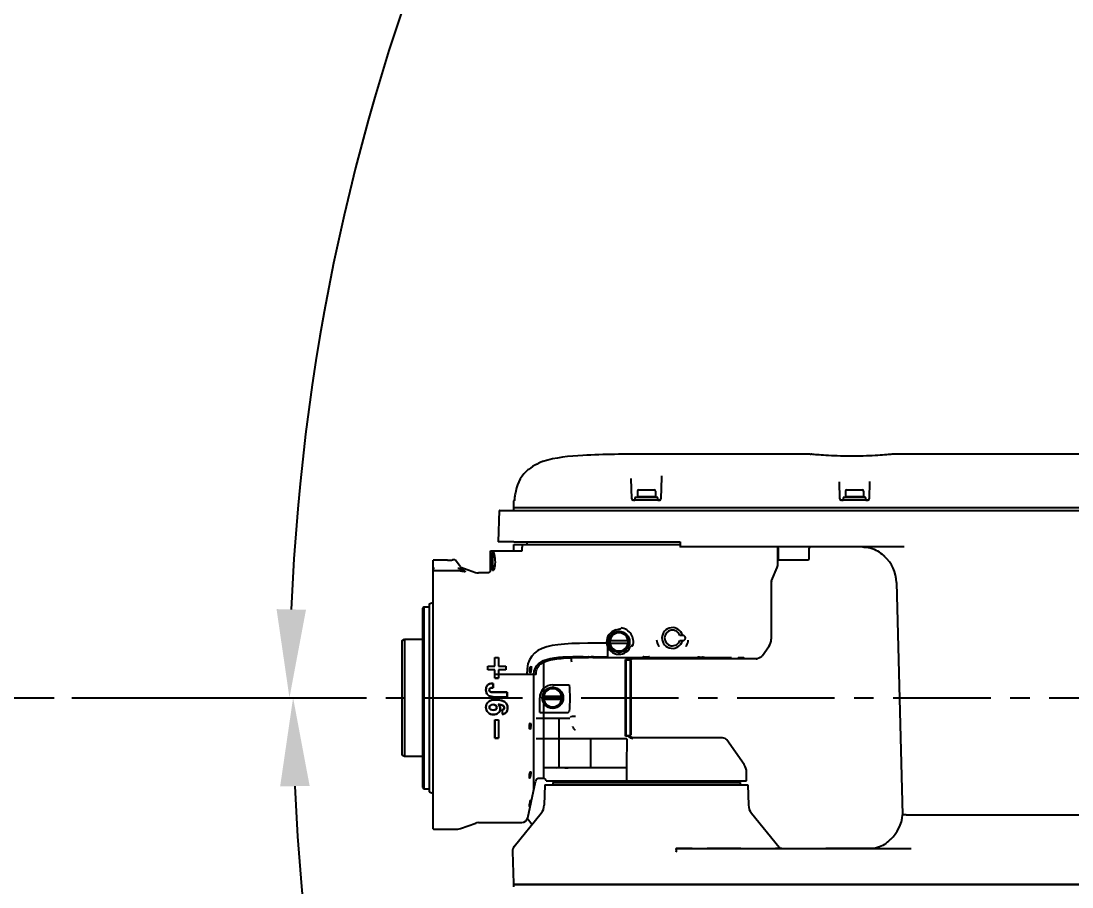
# Model space of a CAD drawing. Header units: millimetres. Extents: x 5828 to 6704, y 123 to 421.
# Drawn here: x 6568.91 to 6589.11, y 226.24 to 242.9 of the extents above; entities that cross this region are included whole.
import ezdxf

# ---------------------------------------------------------------- set-up
doc = ezdxf.new("R2010")
doc.units = ezdxf.units.MM
doc.linetypes.add('BANKLINE1', pattern=[5.5, 4, -1.5])
doc.linetypes.add('CENTER', pattern=[0.6, 0.375, -0.075, 0.075, -0.075])
doc.layers.add('00_COMPONENTS', color=7, linetype='BANKLINE1')
doc.layers.add('外形图', color=7, linetype='Continuous')
doc.styles.add('微软雅黑', font='msyh.ttc', dxfattribs={"height": 2.1})
doc.dimstyles.new('尺寸标注_1_20比例', dxfattribs={"dimtxt": 2.1, "dimasz": 1.7, "dimexe": 0.5, "dimexo": 0.4, "dimgap": 0.5, "dimtad": 1, "dimdec": 1, "dimlfac": 20, "dimdsep": 46, "dimtxsty": '微软雅黑', "dimcen": 0.09, "dimadec": 0, "dimazin": 0, "dimtp": 0.01, "dimtm": 0.01, "dimtfac": 1, "dimtdec": 1, "dimtofl": 0, "dimtmove": 0, "dimatfit": 3, "dimfxl": 1, "dimtolj": 1, "dimarcsym": 0})

# ---------------------------------------------------------------- blocks, each defined once
blk = doc.blocks.new('*D1537')
at = {"layer": '00_COMPONENTS', "color": 0, "linetype": 'ByBlock', "lineweight": -2, "ltscale": 20}
for p, q in [((6664.494, 238.543), (6655.571, 236.97)), ((6569.885, 229.883), (6574.569, 229.883))]:
    blk.add_line(p, q, dxfattribs=at)
blk.add_arc((6615.38, 229.883), 41.311, 12.358, 177.642, dxfattribs=at)
at = {"layer": '00_COMPONENTS', "color": 0}
for points in [[(6655.456, 238.669), (6656.011, 238.779), (6656.063, 237.056)], [(6573.821, 231.588), (6574.387, 231.577), (6574.069, 229.883)]]:
    blk.add_solid(points, dxfattribs=at)
at = {"layer": 'Defpoints', "color": 0}
for p in [(6631.742, 267.815), (6664.888, 238.613), (6569.485, 229.883), (6615.38, 229.883)]:
    blk.add_point(p, dxfattribs=at)
at = {"layer": '00_COMPONENTS', "color": 0, "insert": (6611.641, 272.621), "char_height": 2.1, "attachment_point": 5, "rotation": 5, "style": '微软雅黑'}
blk.add_mtext('\\A1;-\\A1;170%%d', dxfattribs=at)
blk = doc.blocks.new('*D1538')
at = {"layer": '00_COMPONENTS', "color": 0, "linetype": 'ByBlock', "lineweight": -2, "ltscale": 20}
for p, q in [((6574.469, 229.883), (6574.639, 229.883)), ((6649.886, 223.799), (6656.487, 222.635))]:
    blk.add_line(p, q, dxfattribs=at)
blk.add_arc((6615.38, 229.883), 41.241, 182.3619, 347.6381, dxfattribs=at)
at = {"layer": '00_COMPONENTS', "color": 0}
for points in [[(6574.457, 228.189), (6573.89, 228.177), (6574.139, 229.883)], [(6655.943, 220.999), (6655.387, 221.109), (6655.995, 222.721)]]:
    blk.add_solid(points, dxfattribs=at)
at = {"layer": 'Defpoints', "color": 0}
for p in [(6574.069, 229.883), (6615.38, 229.883), (6649.492, 223.868), (6592.718, 195.426)]:
    blk.add_point(p, dxfattribs=at)
at = {"layer": '00_COMPONENTS', "color": 0, "insert": (6611.924, 190.383), "char_height": 2.1, "attachment_point": 5, "rotation": 355, "style": '微软雅黑'}
blk.add_mtext('\\A1;+\\A1;170%%d', dxfattribs=at)

msp = doc.modelspace()

# ---------------------------------------------------------------- linework, layer by layer
at = {"layer": '00_COMPONENTS', "linetype": 'ByBlock', "ltscale": 20}
msp.add_arc((6615.38, 229.8829), 60.8953, 139.740919, 190, dxfattribs=at)
at = {"layer": '外形图', "linetype": 'Continuous'}
for p, q in [((6584.0808, 234.5678), (6580.93, 234.5678)), ((6584.0808, 234.5678), (6584.0981, 234.5668)), ((6584.0981, 234.5668), (6584.0982, 234.5668)), ((6584.124, 234.5641), (6584.0981, 234.5668)), ((6584.0999, 234.5666), (6584.0982, 234.5668)), ((6584.1363, 234.5629), (6584.1069, 234.5659)), ((6585.653, 234.5659), (6585.6236, 234.563)), ((6585.6618, 234.5669), (6585.653, 234.5659)), ((6585.6792, 234.5679), (6585.6618, 234.5669)), ((6585.6618, 234.5669), (6585.6618, 234.5669)), ((6593.43, 234.5672), (6585.6792, 234.5679)), ((6578.9395, 234.4263), (6578.9394, 234.4262)), ((6580.6493, 233.7072), (6580.639, 234.1021)), ((6581.2216, 234.1278), (6581.2106, 233.7072)), ((6584.6493, 233.7072), (6584.6407, 234.0362)), ((6585.2193, 234.0406), (6585.2106, 233.7072)), ((6580.7198, 233.7365), (6580.7575, 233.7502)), ((6580.7575, 233.8554), (6580.7575, 233.7502)), ((6581.1025, 233.7502), (6580.7575, 233.7502)), ((6580.7825, 233.8804), (6581.0775, 233.8804)), ((6581.1025, 233.8554), (6581.1025, 233.7502)), ((6581.1401, 233.7365), (6581.1025, 233.7502)), ((6584.7198, 233.7365), (6584.7575, 233.7502)), ((6584.7575, 233.8554), (6584.7575, 233.7502)), ((6585.1025, 233.7502), (6584.7575, 233.7502)), ((6584.7825, 233.8804), (6585.0775, 233.8804)), ((6585.1025, 233.8554), (6585.1025, 233.7502)), ((6585.1401, 233.7365), (6585.1025, 233.7502)), ((6578.3778, 233.6683), (6578.3742, 233.5329)), ((6578.3928, 233.6829), (6578.3944, 233.6829)), ((6578.3948, 233.686), (6578.3944, 233.6829)), ((6578.3967, 233.7194), (6578.3963, 233.7072)), ((6581.1856, 233.6829), (6580.6743, 233.6829)), ((6580.6798, 233.6829), (6580.71, 233.6829)), ((6580.71, 233.7329), (6580.71, 233.6829)), ((6581.15, 233.7329), (6580.71, 233.7329)), ((6581.15, 233.6829), (6580.71, 233.6829)), ((6581.15, 233.6829), (6581.15, 233.7329)), ((6581.1513, 233.6829), (6581.1856, 233.6829)), ((6585.1856, 233.6829), (6584.6743, 233.6829)), ((6584.6798, 233.6829), (6584.71, 233.6829)), ((6584.71, 233.7329), (6584.71, 233.6829)), ((6585.15, 233.7329), (6584.71, 233.7329)), ((6585.15, 233.6829), (6584.71, 233.6829)), ((6585.15, 233.6829), (6585.15, 233.7329)), ((6585.1513, 233.6829), (6585.1856, 233.6829)), ((6578.0974, 233.4829), (6578.0817, 232.8829)), ((6578.1042, 233.4829), (6578.0974, 233.4829)), ((6578.1042, 233.4829), (6594.9226, 233.4829)), ((6591.4788, 233.5329), (6578.3742, 233.5329)), ((6578.3743, 233.5329), (6578.3743, 233.4979)), ((6578.0895, 232.8829), (6578.0817, 232.8829)), ((6578.384, 232.8829), (6578.0895, 232.8829)), ((6578.38, 232.7079), (6578.38, 232.8329)), ((6578.38, 232.8329), (6581.58, 232.8329)), ((6578.384, 232.8829), (6581.58, 232.8829)), ((6578.5447, 232.7079), (6578.5447, 232.7781)), ((6578.63, 232.8829), (6578.63, 232.8329)), ((6581.58, 232.8829), (6581.58, 232.8546)), ((6581.58, 232.8546), (6581.58, 232.7831)), ((6585.8873, 232.7829), (6581.5802, 232.7829)), ((6583.455, 232.4282), (6583.455, 232.7754)), ((6583.4622, 232.7583), (6583.4657, 232.5574)), ((6584.0579, 232.5574), (6584.0614, 232.7583)), ((6585.1933, 232.7736), (6585.2324, 232.7651)), ((6576.83, 232.3919), (6576.83, 232.531)), ((6577.105, 232.531), (6576.83, 232.531)), ((6577.1329, 232.5311), (6577.1357, 232.5312)), ((6577.1357, 232.5312), (6577.1373, 232.5312)), ((6577.1846, 232.5322), (6577.1858, 232.5322)), ((6577.1858, 232.5322), (6577.187, 232.5323)), ((6577.187, 232.5323), (6577.2044, 232.5329)), ((6577.2044, 232.5329), (6577.205, 232.5329)), ((6577.205, 232.5329), (6577.2049, 232.5329)), ((6577.2474, 232.5329), (6577.205, 232.5329)), ((6577.9316, 232.3329), (6577.9316, 232.7079)), ((6577.9316, 232.7079), (6578.5447, 232.7079)), ((6583.455, 232.5329), (6584.0329, 232.5329)), ((6585.4572, 232.646), (6585.4851, 232.6221)), ((6585.4826, 232.6243), (6585.4987, 232.6101)), ((6585.4988, 232.61), (6585.5034, 232.6059)), ((6576.83, 227.3646), (6576.83, 232.3919)), ((6577.3497, 232.4051), (6577.2595, 232.5268)), ((6577.3612, 232.3965), (6577.6485, 232.2919)), ((6577.93, 232.3329), (6577.9316, 232.3329)), ((6583.3379, 232.1321), (6583.447, 232.3892)), ((6577.3258, 232.3241), (6576.8422, 232.3241)), ((6577.88, 232.2829), (6577.6998, 232.2829)), ((6583.33, 232.0931), (6583.33, 231.0115)), ((6585.738, 232.1012), (6585.855, 227.6329)), ((6576.7636, 231.6903), (6576.83, 231.7212)), ((6576.655, 231.63), (6576.63, 231.605)), ((6576.63, 228.1579), (6576.63, 231.605)), ((6576.655, 231.63), (6576.655, 228.1329)), ((6576.655, 231.63), (6576.74, 231.63)), ((6576.755, 231.6767), (6576.755, 228.0891)), ((6580.405, 231.16), (6580.23, 231.0589)), ((6580.58, 231.0589), (6580.405, 231.16)), ((6580.4426, 231.2303), (6580.4426, 231.2192)), ((6576.23, 230.979), (6576.28, 231.0079)), ((6576.23, 230.979), (6576.23, 228.7867)), ((6576.28, 231.0079), (6576.28, 228.7579)), ((6576.28, 231.0079), (6576.615, 231.0079)), ((6580.23, 231.0589), (6580.23, 230.8568)), ((6580.23, 230.9879), (6580.58, 230.9879)), ((6580.58, 230.9279), (6580.23, 230.9279)), ((6580.58, 230.8568), (6580.58, 231.0589)), ((6581.63, 231.0829), (6581.5714, 231.0829)), ((6581.5714, 230.9829), (6581.63, 230.9829)), ((6580.18, 230.873), (6580.18, 230.6693)), ((6580.23, 230.8568), (6580.405, 230.7558)), ((6580.405, 230.7558), (6580.58, 230.8568)), ((6583.1647, 230.6969), (6583.2849, 230.8685)), ((6578.02, 230.4929), (6578.02, 230.6579)), ((6578.02, 230.4929), (6578.02, 230.6579)), ((6578.02, 230.6579), (6578.09, 230.6579)), ((6578.02, 230.6579), (6578.09, 230.6579)), ((6578.09, 230.6579), (6578.09, 230.4929)), ((6578.09, 230.6579), (6578.09, 230.4929)), ((6578.955, 230.5559), (6578.955, 229.9839)), ((6579.9017, 230.659), (6579.9108, 230.659)), ((6579.9108, 230.659), (6579.9411, 230.659)), ((6579.9111, 230.6712), (6579.9424, 230.6707)), ((6580.18, 230.6588), (6582.5657, 230.6588)), ((6580.53, 229.1454), (6580.53, 230.6204)), ((6580.53, 230.6204), (6580.6361, 230.6204)), ((6580.53, 230.5979), (6580.54, 230.6079)), ((6580.54, 229.1579), (6580.54, 230.6079)), ((6580.62, 230.6079), (6580.54, 230.6079)), ((6580.58, 230.6204), (6580.58, 230.6079)), ((6580.62, 230.6079), (6580.62, 229.1579)), ((6580.63, 230.5979), (6580.62, 230.6079)), ((6580.63, 230.5979), (6580.63, 229.1679)), ((6583.0091, 230.6329), (6580.686, 230.6329)), ((6577.88, 230.4229), (6577.88, 230.4929)), ((6577.88, 230.4229), (6577.88, 230.4929)), ((6577.88, 230.4929), (6578.02, 230.4929)), ((6577.88, 230.4929), (6578.02, 230.4929)), ((6578.02, 230.4229), (6577.88, 230.4229)), ((6578.02, 230.4229), (6577.88, 230.4229)), ((6578.02, 230.2579), (6578.02, 230.4229)), ((6578.02, 230.2579), (6578.02, 230.4229)), ((6578.8106, 230.3329), (6578.02, 230.3329)), ((6578.09, 230.4929), (6578.23, 230.4929)), ((6578.09, 230.4929), (6578.23, 230.4929)), ((6578.09, 230.4229), (6578.09, 230.2579)), ((6578.09, 230.4229), (6578.09, 230.2579)), ((6578.23, 230.4229), (6578.09, 230.4229)), ((6578.23, 230.4229), (6578.09, 230.4229)), ((6578.23, 230.4929), (6578.23, 230.4229)), ((6578.23, 230.4929), (6578.23, 230.4229)), ((6578.7681, 228.1329), (6578.7681, 230.3329)), ((6577.9823, 230.1579), (6577.9697, 230.1579)), ((6577.9697, 230.1579), (6577.9823, 230.1579)), ((6577.9823, 230.1579), (6577.9823, 230.0729)), ((6577.9823, 230.0729), (6577.9823, 230.1579)), ((6578.09, 230.2579), (6578.02, 230.2579)), ((6578.02, 230.2579), (6578.09, 230.2579)), ((6579.13, 230.1329), (6579.4465, 230.1329)), ((6578.255, 229.9902), (6577.965, 229.9902)), ((6577.965, 229.9902), (6578.255, 229.9902)), ((6577.9681, 230.0735), (6577.9823, 230.0729)), ((6577.9681, 230.0735), (6577.9823, 230.0729)), ((6577.9878, 229.9033), (6578.255, 229.9033)), ((6577.9878, 229.9033), (6578.255, 229.9033)), ((6578.255, 229.9902), (6578.255, 229.9033)), ((6578.255, 229.9033), (6578.255, 229.9902)), ((6579.13, 230.085), (6578.955, 229.9839)), ((6578.955, 229.9839), (6578.955, 229.7818)), ((6578.955, 229.9129), (6579.305, 229.9129)), ((6579.305, 229.9839), (6579.13, 230.085)), ((6579.305, 229.7818), (6579.305, 229.9839)), ((6578.88, 229.6011), (6578.88, 229.8829)), ((6579.305, 229.8529), (6578.955, 229.8529)), ((6578.955, 229.7822), (6578.955, 228.3329)), ((6578.955, 229.7818), (6579.13, 229.6808)), ((6579.13, 229.6808), (6579.305, 229.7818)), ((6578.1555, 229.6518), (6578.1555, 229.5668)), ((6578.1555, 229.6518), (6578.1555, 229.5668)), ((6578.88, 229.6011), (6579.415, 229.6011)), ((6578.02, 229.4579), (6578.02, 229.1079)), ((6578.02, 229.1079), (6578.02, 229.4579)), ((6578.02, 229.4579), (6578.09, 229.4579)), ((6578.02, 229.4579), (6578.09, 229.4579)), ((6578.09, 229.4579), (6578.09, 229.1079)), ((6578.09, 229.4579), (6578.09, 229.1079)), ((6578.8106, 229.4916), (6579.4595, 229.4916)), ((6579.245, 229.4916), (6579.245, 228.5329)), ((6578.09, 229.1079), (6578.02, 229.1079)), ((6578.02, 229.1079), (6578.09, 229.1079)), ((6579.862, 228.5329), (6579.862, 229.0943)), ((6580.53, 229.1679), (6580.54, 229.1579)), ((6580.6148, 229.1454), (6580.53, 229.1454)), ((6580.54, 229.1579), (6580.62, 229.1579)), ((6580.63, 229.1679), (6580.62, 229.1579)), ((6580.686, 229.1179), (6582.389, 229.1179)), ((6582.8098, 228.5974), (6582.4777, 229.0717)), ((6576.23, 228.7867), (6576.28, 228.7579)), ((6576.28, 228.7579), (6576.615, 228.7579)), ((6580.547, 228.5329), (6578.955, 228.5329)), ((6580.547, 228.5329), (6580.547, 228.2829)), ((6578.955, 228.3329), (6578.875, 228.3329)), ((6582.855, 228.2829), (6582.855, 228.4541)), ((6576.63, 228.1579), (6576.655, 228.1329)), ((6576.655, 228.1329), (6576.74, 228.1329)), ((6578.65, 227.5773), (6578.7973, 228.2699)), ((6578.9766, 228.2079), (6578.9664, 227.8175)), ((6578.9766, 228.2079), (6582.8834, 228.2079)), ((6579.0049, 228.2843), (6579.005, 228.2829)), ((6579.005, 228.2829), (6582.855, 228.2829)), ((6579.13, 228.2679), (6579.13, 228.2829)), ((6579.145, 228.2679), (6579.13, 228.2529)), ((6579.13, 228.2679), (6582.73, 228.2679)), ((6579.13, 228.2529), (6579.13, 228.2079)), ((6579.13, 228.2529), (6582.73, 228.2529)), ((6582.715, 228.2679), (6582.73, 228.2529)), ((6582.73, 228.2679), (6582.73, 228.2829)), ((6582.73, 228.2529), (6582.73, 228.2079)), ((6582.8834, 228.2079), (6582.8936, 227.8175)), ((6576.7636, 228.0755), (6576.83, 228.0445)), ((6577.6999, 227.4829), (6578.5335, 227.4829)), ((6578.3895, 227.0243), (6578.9106, 227.6665)), ((6578.6499, 227.5526), (6578.7258, 227.4533)), ((6582.9494, 227.6665), (6583.4815, 227.0106)), ((6585.9235, 227.6329), (6585.855, 227.6329)), ((6585.9235, 227.6329), (6585.855, 227.6329)), ((6585.9235, 227.6329), (6586.7943, 227.6329)), ((6585.9235, 227.6329), (6586.7943, 227.6329)), ((6586.7943, 227.6329), (6599.5957, 227.6329)), ((6586.7943, 227.6329), (6600.305, 227.6329)), ((6576.855, 227.3579), (6577.3035, 227.3579)), ((6577.3548, 227.3669), (6577.6486, 227.4738)), ((6585.6187, 227.1569), (6585.584, 227.1257)), ((6585.6228, 227.1606), (6585.6187, 227.1569)), ((6578.3573, 226.9296), (6578.3735, 226.3101)), ((6581.8077, 226.9829), (6581.5028, 226.9829)), ((6581.5028, 226.9829), (6586.017, 226.9829)), ((6582.7458, 226.9829), (6582.0989, 226.9829)), ((6583.5335, 226.9829), (6583.4127, 226.9829)), ((6585.2784, 226.9829), (6584.38, 226.9829)), ((6585.2543, 226.9835), (6585.2279, 226.9829)), ((6578.374, 226.2781), (6578.374, 226.2459)), ((6578.3895, 226.2931), (6599.6502, 226.2931)), ((6599.6467, 226.2931), (6578.3911, 226.2931)), ((6578.5061, 226.2931), (6578.505, 226.2931)), ((6580.4538, 226.2931), (6578.6987, 226.2931)), ((6580.8061, 226.2931), (6580.805, 226.2931)), ((6581.055, 226.2931), (6581.0283, 226.2931)), ((6581.281, 226.2931), (6581.222, 226.2931)), ((6584.5745, 226.2931), (6581.3324, 226.2931)), ((6584.8061, 226.2931), (6584.805, 226.2931)), ((6585.055, 226.2931), (6585.0283, 226.2931)), ((6589.0801, 226.2931), (6585.135, 226.2931))]:
    msp.add_line(p, q, dxfattribs=at)
at = {"layer": '外形图', "linetype": 'CENTER', "ltscale": 5}
msp.add_line((6549.6738, 229.8829), (6676.2752, 229.8829), dxfattribs=at)
at = {"layer": '外形图', "linetype": 'Continuous'}
for points in [[(6585.6236, 234.563), (6585.6015, 234.5609), (6585.5747, 234.5585), (6585.5433, 234.5558), (6585.5077, 234.553), (6585.468, 234.5501), (6585.4244, 234.5472), (6585.3772, 234.5442), (6585.3267, 234.5415), (6585.2733, 234.5388), (6585.2173, 234.5365), (6585.159, 234.5344), (6585.0989, 234.5327), (6585.0374, 234.5314), (6584.9748, 234.5304), (6584.9115, 234.53), (6584.848, 234.53), (6584.7848, 234.5304), (6584.7222, 234.5313), (6584.6606, 234.5327), (6584.6005, 234.5344), (6584.5423, 234.5364), (6584.4863, 234.5388), (6584.4329, 234.5414), (6584.3824, 234.5442), (6584.3353, 234.5471), (6584.2917, 234.5501), (6584.252, 234.553), (6584.2164, 234.5558), (6584.1851, 234.5584), (6584.1583, 234.5608), (6584.1363, 234.5629)], [(6578.3944, 233.6829), (6578.3942, 233.6813), (6578.3939, 233.6793), (6578.3936, 233.6777), (6578.3934, 233.6764), (6578.3932, 233.6755), (6578.3931, 233.6753)], [(6578.3962, 233.7073), (6578.3962, 233.7059), (6578.396, 233.7021), (6578.3958, 233.6985), (6578.3956, 233.695), (6578.3954, 233.6917), (6578.3951, 233.6887), (6578.3948, 233.686)], [(6581.58, 232.7831), (6581.58, 232.783), (6581.58, 232.783), (6581.58, 232.7829), (6581.5801, 232.7829), (6581.5802, 232.7829), (6581.5802, 232.7829)], [(6585.0872, 232.7829), (6585.1114, 232.7824), (6585.1528, 232.7794), (6585.1933, 232.7736)], [(6585.2324, 232.7651), (6585.27, 232.7539), (6585.3059, 232.7403), (6585.3398, 232.7246), (6585.3719, 232.7069), (6585.4021, 232.6877), (6585.4304, 232.6673), (6585.4572, 232.646)], [(6585.4052, 232.6856), (6585.4333, 232.6651), (6585.4599, 232.6438)], [(6577.93, 232.3329), (6577.9299, 232.331), (6577.9293, 232.3247)], [(6577.9293, 232.3247), (6577.9279, 232.3185), (6577.9257, 232.3126), (6577.9227, 232.307), (6577.9191, 232.3018), (6577.9149, 232.2971), (6577.9101, 232.2929), (6577.9048, 232.2895), (6577.8991, 232.2867), (6577.8931, 232.2846), (6577.8869, 232.2834), (6577.88, 232.2829)], [(6585.584, 227.1257), (6585.559, 227.1044), (6585.5326, 227.0836), (6585.5044, 227.0639), (6585.4743, 227.0455), (6585.4424, 227.029), (6585.4084, 227.0147), (6585.3724, 227.0027), (6585.3346, 226.9934)], [(6585.3346, 226.9934), (6585.2951, 226.9869), (6585.2543, 226.9835)], [(6578.3891, 226.2931), (6578.3864, 226.2929), (6578.3838, 226.2921), (6578.3814, 226.291), (6578.3792, 226.2894), (6578.3773, 226.2875), (6578.3759, 226.2852), (6578.3748, 226.2828), (6578.3742, 226.2801), (6578.3741, 226.2781)]]:
    msp.add_lwpolyline(points, dxfattribs=at)
for centre in [(6580.405, 230.9579), (6579.13, 229.8829)]:
    msp.add_circle(centre, 0.2021, dxfattribs=at)
for centre, radius, start, end in [((6584.0808, 234.4178), 0.15, 75.50115, 83.33467), ((6585.6792, 234.4179), 0.15, 96.67112, 104.50391), ((6579.123, 233.6941), 0.7397, 128.57892, 132.86642), ((6578.9414, 233.7033), 0.545, 169.89398, 178.30939), ((6580.7825, 233.8554), 0.025, 90, 180), ((6581.0775, 233.8554), 0.025, 0, 90), ((6584.7825, 233.8554), 0.025, 90, 180), ((6585.0775, 233.8554), 0.025, 0, 90), ((6578.3928, 233.6679), 0.015, 90, 178.49998), ((6580.6743, 233.7079), 0.025, 181.5, 270), ((6580.725, 233.7224), 0.015, 110, 135.55634), ((6581.135, 233.7224), 0.015, 44.44366, 70), ((6581.1856, 233.7079), 0.025, 270, 358.5), ((6581.1856, 233.7079), 0.025, 279.49331, 289.66667), ((6584.6743, 233.7079), 0.025, 181.5, 270), ((6584.725, 233.7224), 0.015, 110, 135.55634), ((6585.135, 233.7224), 0.015, 44.44366, 70), ((6585.1856, 233.7079), 0.025, 270, 358.5), ((6583.4372, 232.7579), 0.025, 1, 89.99999), ((6584.0864, 232.7579), 0.025, 90.00001, 179), ((6577.1049, 235.1909), 2.6599, 270.00153, 270.60288), ((6577.1049, 235.1837), 2.6527, 270.7005, 271.26795), ((6577.1048, 235.1882), 2.6572, 271.26852, 271.72214), ((6577.2474, 232.5179), 0.015, 36.54827, 90), ((6583.4907, 232.5579), 0.025, 181, 270), ((6584.0329, 232.5579), 0.025, 270, 359), ((6585.0382, 232.0829), 0.7, 1.5, 48.35025), ((6576.8658, 232.3193), 0.0606, 117.68696, 126.28141), ((6577.3698, 232.42), 0.025, 216.54827, 250), ((6583.355, 232.4282), 0.1, 337, 0), ((6577.6998, 232.4329), 0.15, 250, 270.00118), ((6583.43, 232.0931), 0.1, 157, 180), ((6576.74, 231.6449), 0.0149, 270.02372, 277.71985), ((6576.77, 231.6767), 0.015, 115, 180), ((6580.405, 230.9579), 0.2388, 105.77547, 334.3022), ((6580.405, 230.9579), 0.175, 9.87089, 170.12911), ((6580.405, 230.9579), 0.275, 344.21447, 82.12881), ((6581.43, 231.0329), 0.2, 14.47733, 345.52333), ((6581.43, 231.0329), 0.15, 19.47074, 340.53011), ((6576.615, 231.0229), 0.015, 270, 0), ((6580.4094, 230.957), 0.2443, 182.60113, 191.84668), ((6580.405, 230.9579), 0.175, 189.87089, 350.12911), ((6581.4413, 231.0336), 0.3168, 186.86148, 206.35552), ((6581.63, 231.0329), 0.05, 270, 90), ((6581.4194, 231.0343), 0.3198, 333.57841, 352.08637), ((6583.0806, 231.0115), 0.2494, 325, 0), ((6580.4095, 230.957), 0.2444, 191.85269, 194.97787), ((6580.41, 230.9571), 0.2449, 194.97968, 199.39101), ((6580.4097, 230.957), 0.2447, 199.39017, 201.67524), ((6580.4089, 230.9567), 0.2437, 201.67599, 202.38853), ((6580.8443, 231.8366), 0.9694, 258.84795, 259.61758), ((6581.443, 231.0343), 0.3186, 206.34199, 209.78885), ((6581.4433, 231.0345), 0.319, 209.78822, 211.54594), ((6581.4201, 231.0343), 0.3192, 328.48215, 330.20105), ((6581.4201, 231.0343), 0.3191, 330.19939, 333.52007), ((6579.9142, 201.1053), 29.5537, 90.02439, 90.18963), ((6579.9021, 232.5737), 1.9082, 268.39764, 269.56888), ((6579.8325, 228.2449), 2.4246, 88.13909, 89.09441), ((6582.7101, 230.4385), 0.2132, 91.79074, 92.55453), ((6582.7287, 231.1715), 0.5201, 274.47294, 275.15578), ((6582.7567, 232.4066), 1.7562, 270.55095, 270.73143), ((6583.0418, 230.7826), 0.1497, 273.66094, 277.94718), ((6579.13, 229.8829), 0.25, 90, 180), ((6579.13, 229.8829), 0.175, 9.87089, 170.12911), ((6579.13, 229.8829), 0.175, 189.87089, 350.12911), ((6578.9911, 229.3228), 0.3107, 175.60864, 176.93725), ((6578.4115, 229.3561), 0.2955, 355.36032, 356.75533), ((6579.9102, 229.55), 0.4571, 208.48645, 209.19303), ((6579.9221, 229.5567), 0.4708, 209.20427, 212.19009), ((6579.9419, 229.5692), 0.4942, 212.19122, 215.42303), ((6579.9573, 229.5801), 0.5131, 215.41719, 218.03736), ((6579.9627, 229.5842), 0.5198, 218.03185, 218.72067), ((6576.615, 228.7429), 0.015, 0, 90), ((6579.3736, 243.2644), 14.7316, 269.96059, 270.21112), ((6582.6053, 228.4541), 0.2497, 0, 35), ((6578.875, 228.2534), 0.0795, 90, 168), ((6578.955, 228.2829), 0.05, 7.70837, 89.97601), ((6578.9531, 228.2826), 0.0518, 1.85561, 7.73307), ((6576.74, 228.1179), 0.015, 0, 90), ((6576.77, 228.0891), 0.015, 180, 245), ((6578.7164, 227.824), 0.25, 320.94668, 358.5), ((6583.1435, 227.824), 0.25, 181.5, 219.05332), ((6577.6999, 227.3329), 0.15, 90, 110), ((6578.5335, 227.6021), 0.1192, 270, 348.00001), ((6585.1568, 227.6829), 0.7, 311.74648, 355.90396), ((6576.855, 227.4079), 0.05, 240, 270), ((6577.3035, 227.5079), 0.15, 270, 290), ((6578.5015, 226.9334), 0.1443, 140.94668, 181.5), ((6583.5398, 227.0579), 0.075, 219.05332, 261.68184), ((6578.391, 226.3106), 0.0175, 181.50003, 270)]:
    msp.add_arc(centre, radius, start, end, dxfattribs=at)
for centre, major_axis, ratio, start_param, end_param in [((6580.93, 230.6695), (0.0625, 0), 0.0174551, 2.4455771, 5.105741), ((6580.93, 230.6695), (0.0625, 0), 0.0174551, 6.2831867, 6.9791977), ((6581.98, 230.6646), (0.0625, 0), 0.0174551, 8.2784227, 12.5663706), ((6582.7486, 230.6512), (0.0514, 0), 0.0174624, 1.5773197, 2.6433401), ((6583.03, 230.6329), (0.0209, 0), 0.0174624, 7.2425116, 9.3136127)]:
    msp.add_ellipse(centre, major_axis=major_axis, ratio=ratio, start_param=start_param, end_param=end_param, dxfattribs=at)
for points, knots in [([(6580.93, 234.5678), (6580.5231, 234.5678), (6579.8596, 234.5645), (6579.187, 234.5047), (6578.9395, 234.4263)], [0, 0, 0, 0, 0.610512, 1, 1, 1, 1]), ([(6578.8741, 234.3988), (6578.8585, 234.3917), (6578.784, 234.3565), (6578.7128, 234.3132), (6578.6617, 234.2724)], [0, 0, 0, 0, 0.2078523, 1, 1, 1, 1]), ([(6578.9394, 234.4262), (6578.9376, 234.4255), (6578.9156, 234.4168), (6578.8939, 234.4076), (6578.8741, 234.3988)], [0, 0, 0, 0, 0.0825233, 1, 1, 1, 1]), ([(6581.2209, 234.1493), (6581.2208, 234.1469), (6581.2204, 234.1421), (6581.2194, 234.1373), (6581.2187, 234.1348)], [0, 0, 0, 0, 0.4826724, 1, 1, 1, 1]), ([(6581.2187, 234.1348), (6581.2184, 234.1335), (6581.2176, 234.1308), (6581.2167, 234.1281), (6581.2162, 234.1268)], [0, 0, 0, 0, 0.4883996, 1, 1, 1, 1]), ([(6578.5276, 232.8329), (6578.5302, 232.831), (6578.5424, 232.8152), (6578.5447, 232.7944), (6578.5447, 232.7781)], [0, 0, 0, 0, 0.1624014, 1, 1, 1, 1]), ([(6577.9652, 232.3613), (6577.9537, 232.4091), (6577.9541, 232.5083), (6577.9537, 232.6076), (6577.9654, 232.6553)], [0, 0, 0, 0, 0.5007981, 1, 1, 1, 1]), ([(6577.9654, 232.6553), (6577.9664, 232.6593), (6577.9691, 232.6687), (6577.975, 232.6833), (6577.9817, 232.6829)], [0, 0, 0, 0, 0.383159, 1, 1, 1, 1]), ([(6577.9973, 232.3641), (6577.9863, 232.3805), (6577.9815, 232.4351), (6577.9772, 232.5153), (6577.9807, 232.5897), (6577.9896, 232.6353), (6577.9962, 232.652), (6578.001, 232.6558)], [0, 0, 0, 0, 0.1997652, 0.5222159, 0.8307726, 0.9372632, 1, 1, 1, 1]), ([(6577.9817, 232.6829), (6577.9828, 232.6829), (6577.9854, 232.6822), (6577.9874, 232.6805), (6577.9884, 232.6795)], [0, 0, 0, 0, 0.444243, 1, 1, 1, 1]), ([(6577.9884, 232.6795), (6577.99, 232.6779), (6577.9977, 232.6673), (6578.0017, 232.6546), (6578.0047, 232.6443)], [0, 0, 0, 0, 0.1750716, 1, 1, 1, 1]), ([(6578.0047, 232.6443), (6578.0187, 232.5949), (6578.023, 232.4962), (6578.0164, 232.3957), (6577.9981, 232.3526)], [0, 0, 0, 0, 0.5228114, 1, 1, 1, 1]), ([(6577.3553, 232.365), (6577.3687, 232.3591), (6577.3933, 232.3476), (6577.4238, 232.3329), (6577.4393, 232.3217), (6577.4498, 232.315), (6577.4446, 232.3067), (6577.4388, 232.3079), (6577.4355, 232.3079)], [0, 0, 0, 0, 0.361042, 0.6796306, 0.8024516, 0.8777483, 0.9175783, 1, 1, 1, 1]), ([(6577.9817, 232.3329), (6577.98, 232.3328), (6577.9691, 232.3385), (6577.9674, 232.3518), (6577.9652, 232.3613)], [0, 0, 0, 0, 0.1470314, 1, 1, 1, 1]), ([(6577.9884, 232.3362), (6577.9874, 232.3352), (6577.9854, 232.3335), (6577.9828, 232.3328), (6577.9817, 232.3329)], [0, 0, 0, 0, 0.5596014, 1, 1, 1, 1]), ([(6578.001, 232.3599), (6578.0003, 232.3605), (6577.999, 232.3618), (6577.9979, 232.3633), (6577.9973, 232.3641)], [0, 0, 0, 0, 0.4660114, 1, 1, 1, 1]), ([(6577.4355, 232.3079), (6577.43, 232.3079), (6577.4029, 232.3104), (6577.3764, 232.3161), (6577.3553, 232.3208)], [0, 0, 0, 0, 0.2034884, 1, 1, 1, 1]), ([(6580.34, 231.1877), (6580.3575, 231.1926), (6580.3857, 231.1987), (6580.4165, 231.2062), (6580.4426, 231.2104), (6580.4426, 231.2192)], [0, 0, 0, 0, 0.5031975, 0.7544744, 1, 1, 1, 1]), ([(6579.4947, 230.5656), (6579.4937, 230.5845), (6579.4916, 230.6106), (6579.493, 230.6387), (6579.4912, 230.649), (6579.4923, 230.6516)], [0, 0, 0, 0, 0.6593, 0.9009091, 1, 1, 1, 1]), ([(6579.8175, 230.6683), (6579.8175, 230.6696), (6579.8255, 230.6679), (6579.8336, 230.6701), (6579.8515, 230.6691), (6579.8638, 230.6693), (6579.8708, 230.6692)], [0, 0, 0, 0, 0.074257, 0.2851838, 0.6071085, 1, 1, 1, 1]), ([(6579.8487, 230.6662), (6579.8411, 230.6665), (6579.83, 230.666), (6579.8219, 230.6681), (6579.8175, 230.6676), (6579.8175, 230.6683)], [0, 0, 0, 0, 0.730279, 0.9299706, 1, 1, 1, 1]), ([(6579.9425, 230.6664), (6579.9425, 230.665), (6579.9341, 230.6672), (6579.9259, 230.6647), (6579.9075, 230.6658), (6579.8949, 230.6655), (6579.8877, 230.6656)], [0, 0, 0, 0, 0.0743028, 0.2861718, 0.6085721, 1, 1, 1, 1]), ([(6579.9112, 230.6682), (6579.9189, 230.6679), (6579.93, 230.6685), (6579.938, 230.6663), (6579.9425, 230.6671), (6579.9425, 230.6664)], [0, 0, 0, 0, 0.731002, 0.930724, 1, 1, 1, 1]), ([(6580.882, 230.6702), (6580.898, 230.6706), (6580.93, 230.6739), (6580.9619, 230.6706), (6580.9779, 230.6702)], [0, 0, 0, 0, 0.5000066, 1, 1, 1, 1]), ([(6581.9542, 230.6656), (6581.9639, 230.6657), (6581.9931, 230.6677), (6582.023, 230.6686), (6582.0422, 230.6647)], [0, 0, 0, 0, 0.3302303, 1, 1, 1, 1]), ([(6582.6972, 230.6512), (6582.697, 230.6513), (6582.6994, 230.6515), (6582.6997, 230.6515), (6582.7006, 230.6516)], [0, 0, 0, 0, 0.2137332, 1, 1, 1, 1]), ([(6582.7736, 230.6504), (6582.7568, 230.6503), (6582.7333, 230.649), (6582.7087, 230.6518), (6582.6993, 230.65), (6582.6972, 230.6512)], [0, 0, 0, 0, 0.6599881, 0.9039418, 1, 1, 1, 1]), ([(6582.7754, 230.6535), (6582.7796, 230.6539), (6582.7851, 230.6545), (6582.8067, 230.6561), (6582.8029, 230.653)], [0, 0, 0, 0, 0.4599882, 1, 1, 1, 1]), ([(6582.8025, 230.6527), (6582.8013, 230.652), (6582.7979, 230.6512), (6582.7946, 230.6508), (6582.7925, 230.6508)], [0, 0, 0, 0, 0.3927374, 1, 1, 1, 1]), ([(6582.8029, 230.653), (6582.8028, 230.6529), (6582.8027, 230.6528), (6582.8026, 230.6527), (6582.8025, 230.6527)], [0, 0, 0, 0, 0.4761581, 1, 1, 1, 1]), ([(6583.042, 230.6332), (6583.0435, 230.6332), (6583.0461, 230.6332), (6583.0487, 230.6333), (6583.0498, 230.6333)], [0, 0, 0, 0, 0.5727721, 1, 1, 1, 1]), ([(6583.0498, 230.6333), (6583.05, 230.6333), (6583.0511, 230.6332), (6583.0492, 230.6331), (6583.0487, 230.6331)], [0, 0, 0, 0, 0.2542671, 1, 1, 1, 1]), ([(6578.6978, 230.3639), (6578.6943, 230.3639), (6578.6889, 230.3778), (6578.6853, 230.4063), (6578.6876, 230.4375), (6578.6934, 230.4576)], [0, 0, 0, 0, 0.1080418, 0.3485302, 1, 1, 1, 1]), ([(6578.6934, 230.4576), (6578.6956, 230.4656), (6578.6996, 230.4762), (6578.7082, 230.4889), (6578.7124, 230.4889)], [0, 0, 0, 0, 0.6616573, 1, 1, 1, 1]), ([(6578.7101, 230.3951), (6578.7087, 230.3874), (6578.7068, 230.3781), (6578.7013, 230.3639), (6578.6978, 230.3639)], [0, 0, 0, 0, 0.6898937, 1, 1, 1, 1]), ([(6578.7124, 230.4889), (6578.7157, 230.4889), (6578.7203, 230.4745), (6578.7168, 230.4462), (6578.714, 230.4158), (6578.7101, 230.3951)], [0, 0, 0, 0, 0.1036337, 0.343366, 1, 1, 1, 1]), ([(6579.4465, 230.1329), (6579.4564, 230.048), (6579.4568, 229.8768), (6579.4562, 229.7053), (6579.445, 229.6206)], [0, 0, 0, 0, 0.5000371, 1, 1, 1, 1]), ([(6579.569, 229.5238), (6579.5465, 229.5255), (6579.5118, 229.5244), (6579.4714, 229.513), (6579.4642, 229.5011)], [0, 0, 0, 0, 0.6180698, 1, 1, 1, 1]), ([(6578.6901, 229.2769), (6578.6835, 229.2769), (6578.6812, 229.3087), (6578.6801, 229.3246), (6578.6809, 229.3394)], [0, 0, 0, 0, 0.3077556, 1, 1, 1, 1]), ([(6578.6814, 229.3465), (6578.6824, 229.3599), (6578.6853, 229.3749), (6578.6909, 229.4019), (6578.697, 229.4019)], [0, 0, 0, 0, 0.6877177, 1, 1, 1, 1]), ([(6578.7061, 229.3322), (6578.705, 229.3188), (6578.7019, 229.3038), (6578.6962, 229.2769), (6578.6901, 229.2769)], [0, 0, 0, 0, 0.687474, 1, 1, 1, 1]), ([(6578.697, 229.4019), (6578.7036, 229.4019), (6578.7064, 229.3701), (6578.7074, 229.3541), (6578.7066, 229.3394)], [0, 0, 0, 0, 0.3087291, 1, 1, 1, 1]), ([(6580.554, 229.0919), (6580.4661, 229.0923), (6580.2937, 229.0931), (6580.0748, 229.0938), (6579.8993, 229.0942), (6579.7593, 229.0944), (6579.6388, 229.0945), (6579.538, 229.0946), (6579.4333, 229.0946), (6579.2994, 229.0946), (6579.0822, 229.0946), (6578.9193, 229.0946), (6578.8106, 229.0946)], [0, 0, 0, 0, 0.1549085, 0.3032033, 0.3801319, 0.4570606, 0.5431141, 0.5861408, 0.6291675, 0.7218757, 0.8145838, 1, 1, 1, 1]), ([(6578.6842, 228.3355), (6578.6813, 228.3355), (6578.6805, 228.3514), (6578.6804, 228.3591), (6578.6809, 228.3667)], [0, 0, 0, 0, 0.2814714, 1, 1, 1, 1]), ([(6578.7013, 228.3874), (6578.699, 228.3748), (6578.6954, 228.3575), (6578.6894, 228.3418), (6578.686, 228.3355), (6578.6842, 228.3355)], [0, 0, 0, 0, 0.6902226, 0.9032495, 1, 1, 1, 1]), ([(6578.6859, 228.4086), (6578.6881, 228.4211), (6578.6917, 228.4384), (6578.6977, 228.4542), (6578.7012, 228.4605), (6578.703, 228.4605)], [0, 0, 0, 0, 0.688987, 0.9019009, 1, 1, 1, 1]), ([(6578.703, 228.4605), (6578.706, 228.4605), (6578.7071, 228.4446), (6578.7071, 228.4368), (6578.7066, 228.4292)], [0, 0, 0, 0, 0.2828094, 1, 1, 1, 1]), ([(6578.6828, 227.8141), (6578.6836, 227.8193), (6578.6875, 227.8423), (6578.6922, 227.8651), (6578.6963, 227.8826)], [0, 0, 0, 0, 0.2263984, 1, 1, 1, 1]), ([(6578.7046, 227.8948), (6578.7037, 227.8896), (6578.6997, 227.8666), (6578.6949, 227.8438), (6578.6908, 227.8263)], [0, 0, 0, 0, 0.2264006, 1, 1, 1, 1]), ([(6578.6963, 227.8826), (6578.6982, 227.891), (6578.7005, 227.9029), (6578.7047, 227.9123), (6578.7056, 227.9169), (6578.7066, 227.9169)], [0, 0, 0, 0, 0.7170833, 0.9215695, 1, 1, 1, 1]), ([(6578.7066, 227.9169), (6578.7073, 227.9169), (6578.7067, 227.9125), (6578.7068, 227.9106), (6578.7066, 227.9086)], [0, 0, 0, 0, 0.2589207, 1, 1, 1, 1]), ([(6578.6809, 227.7919), (6578.6802, 227.7919), (6578.6808, 227.7964), (6578.6807, 227.7982), (6578.6809, 227.8003)], [0, 0, 0, 0, 0.2585042, 1, 1, 1, 1]), ([(6578.6908, 227.8263), (6578.6889, 227.8179), (6578.6867, 227.806), (6578.6826, 227.7966), (6578.6818, 227.7919), (6578.6809, 227.7919)], [0, 0, 0, 0, 0.7182833, 0.9224824, 1, 1, 1, 1]), ([(6581.5028, 226.9829), (6581.4957, 226.9829), (6581.5051, 226.9438), (6581.4987, 226.9281), (6581.4987, 226.9112)], [0, 0, 0, 0, 0.296414, 1, 1, 1, 1])]:
    msp.add_open_spline(points, degree=3, knots=knots, dxfattribs=at)
for points in [[(6578.6198, 234.2363), (6578.5008, 234.1257), (6578.4334, 233.9588), (6578.4049, 233.7989)], [(6576.8377, 232.373), (6576.8431, 232.3758), (6576.849, 232.3778), (6576.855, 232.3787)], [(6577.3035, 232.3787), (6577.3213, 232.3771), (6577.339, 232.3723), (6577.3553, 232.365)], [(6577.9981, 232.3526), (6577.9957, 232.3467), (6577.9929, 232.3407), (6577.9884, 232.3362)], [(6576.8422, 232.3241), (6576.8381, 232.3241), (6576.8339, 232.3235), (6576.83, 232.3223)], [(6576.855, 232.3224), (6576.8508, 232.3235), (6576.8465, 232.3241), (6576.8422, 232.3241)], [(6577.3258, 232.3241), (6577.3183, 232.3241), (6577.3109, 232.3235), (6577.3035, 232.3224)], [(6577.3553, 232.3208), (6577.3457, 232.323), (6577.3357, 232.3241), (6577.3258, 232.3241)], [(6576.7538, 231.6392), (6576.7519, 231.6346), (6576.7469, 231.6308), (6576.742, 231.6302)], [(6576.7538, 231.6392), (6576.7546, 231.6411), (6576.755, 231.6431), (6576.755, 231.645)], [(6576.755, 231.645), (6576.755, 231.6431), (6576.7546, 231.6411), (6576.7538, 231.6392)], [(6580.1661, 230.9329), (6579.1446, 230.933), (6578.63, 230.9447), (6578.63, 230.3329)], [(6580.6286, 230.8683), (6580.6253, 230.864), (6580.6225, 230.8592), (6580.6202, 230.8543)], [(6580.6568, 230.8855), (6580.646, 230.8876), (6580.6352, 230.8771), (6580.6286, 230.8683)], [(6578.7681, 230.3329), (6578.7681, 230.6839), (6579.2592, 230.6819), (6579.8172, 230.6727)], [(6578.8106, 230.3329), (6578.7925, 230.6272), (6579.1624, 230.6565), (6579.8164, 230.6588)], [(6579.8172, 230.6727), (6579.8484, 230.6722), (6579.8797, 230.6717), (6579.9111, 230.6712)], [(6579.9411, 230.659), (6580.0174, 230.6589), (6580.097, 230.6588), (6580.18, 230.6588)], [(6579.9424, 230.6707), (6580.0213, 230.6696), (6580.1009, 230.6688), (6580.18, 230.6693)], [(6580.5936, 230.6204), (6580.6127, 230.6392), (6580.6412, 230.6509), (6580.668, 230.6509)], [(6580.686, 230.6329), (6580.6689, 230.6329), (6580.6512, 230.6285), (6580.6361, 230.6204)], [(6582.7483, 230.6521), (6582.7553, 230.6521), (6582.7623, 230.6525), (6582.7692, 230.653)], [(6582.7924, 230.6508), (6582.788, 230.6506), (6582.7835, 230.6506), (6582.7791, 230.6505)], [(6583.1647, 230.6969), (6583.1418, 230.6641), (6583.1021, 230.6398), (6583.0625, 230.6343)], [(6577.875, 230.1253), (6577.8558, 230.1036), (6577.8463, 230.0746), (6577.8463, 230.0381)], [(6577.8463, 230.0381), (6577.8463, 230.0746), (6577.8558, 230.1036), (6577.875, 230.1253)], [(6577.9697, 230.1579), (6577.9257, 230.1579), (6577.8942, 230.147), (6577.875, 230.1253)], [(6577.875, 230.1253), (6577.8942, 230.147), (6577.9257, 230.1579), (6577.9697, 230.1579)], [(6577.8463, 230.0381), (6577.8463, 229.9941), (6577.8578, 229.9607), (6577.8808, 229.9378)], [(6577.8808, 229.9378), (6577.8578, 229.9607), (6577.8463, 229.9941), (6577.8463, 230.0381)], [(6577.8808, 229.9378), (6577.9037, 229.915), (6577.9394, 229.9033), (6577.9878, 229.9033)], [(6577.9878, 229.9033), (6577.9394, 229.9033), (6577.9037, 229.915), (6577.8808, 229.9378)], [(6577.911, 230.0359), (6577.911, 230.0609), (6577.9299, 230.075), (6577.9681, 230.0735)], [(6577.9681, 230.0735), (6577.9299, 230.075), (6577.911, 230.0609), (6577.911, 230.0359)], [(6577.9236, 230.0009), (6577.9151, 230.008), (6577.911, 230.0197), (6577.911, 230.0359)], [(6577.911, 230.0359), (6577.911, 230.0197), (6577.9151, 230.008), (6577.9236, 230.0009)], [(6577.965, 229.9902), (6577.9458, 229.9902), (6577.9319, 229.9938), (6577.9236, 230.0009)], [(6577.9236, 230.0009), (6577.9319, 229.9938), (6577.9458, 229.9902), (6577.965, 229.9902)], [(6577.8956, 229.807), (6577.8628, 229.7824), (6577.8463, 229.7465), (6577.8463, 229.6991)], [(6577.8463, 229.6991), (6577.8463, 229.7465), (6577.8628, 229.7824), (6577.8956, 229.807)], [(6578.0341, 229.844), (6577.9745, 229.844), (6577.9285, 229.8317), (6577.8956, 229.807)], [(6577.8956, 229.807), (6577.9285, 229.8317), (6577.9745, 229.844), (6578.0341, 229.844)], [(6577.9121, 229.6985), (6577.9121, 229.7141), (6577.9188, 229.7272), (6577.9326, 229.7373)], [(6577.9326, 229.7373), (6577.9188, 229.7272), (6577.9121, 229.7141), (6577.9121, 229.6985)], [(6577.9326, 229.7373), (6577.9463, 229.7473), (6577.9633, 229.7523), (6577.9839, 229.7523)], [(6577.9839, 229.7523), (6577.9633, 229.7523), (6577.9463, 229.7473), (6577.9326, 229.7373)], [(6577.9839, 229.7523), (6578.0051, 229.7523), (6578.0224, 229.747), (6578.0353, 229.7362)], [(6578.0353, 229.7362), (6578.0224, 229.747), (6578.0051, 229.7523), (6577.9839, 229.7523)], [(6578.138, 229.8339), (6578.1085, 229.8406), (6578.0739, 229.844), (6578.0341, 229.844)], [(6578.0341, 229.844), (6578.0739, 229.844), (6578.1085, 229.8406), (6578.138, 229.8339)], [(6578.0353, 229.7362), (6578.048, 229.7256), (6578.0547, 229.7122), (6578.0547, 229.6963)], [(6578.0547, 229.6963), (6578.0547, 229.7122), (6578.048, 229.7256), (6578.0353, 229.7362)], [(6578.119, 229.6707), (6578.119, 229.7069), (6578.1054, 229.735), (6578.0781, 229.7545)], [(6578.0781, 229.7545), (6578.1165, 229.7543), (6578.1461, 229.7481), (6578.1672, 229.7364)], [(6578.0781, 229.7545), (6578.1054, 229.735), (6578.119, 229.7069), (6578.119, 229.6707)], [(6578.1672, 229.7364), (6578.1461, 229.7481), (6578.1165, 229.7543), (6578.0781, 229.7545)], [(6578.2098, 229.8027), (6578.1912, 229.8169), (6578.1672, 229.8272), (6578.138, 229.8339)], [(6578.138, 229.8339), (6578.1672, 229.8272), (6578.1912, 229.8169), (6578.2098, 229.8027)], [(6578.1672, 229.7364), (6578.1884, 229.7247), (6578.199, 229.7102), (6578.199, 229.693)], [(6578.199, 229.693), (6578.199, 229.7102), (6578.1884, 229.7247), (6578.1672, 229.7364)], [(6578.2504, 229.7559), (6578.2419, 229.7729), (6578.2282, 229.7885), (6578.2098, 229.8027)], [(6578.2098, 229.8027), (6578.2282, 229.7885), (6578.2419, 229.7729), (6578.2504, 229.7559)], [(6578.2633, 229.6888), (6578.2633, 229.7167), (6578.2589, 229.7389), (6578.2504, 229.7559)], [(6578.2504, 229.7559), (6578.2589, 229.7389), (6578.2633, 229.7167), (6578.2633, 229.6888)], [(6577.8463, 229.6991), (6577.8463, 229.6573), (6577.8594, 229.6236), (6577.8862, 229.598)], [(6577.8862, 229.598), (6577.8594, 229.6236), (6577.8463, 229.6573), (6577.8463, 229.6991)], [(6577.8862, 229.598), (6577.9129, 229.5724), (6577.9475, 229.5593), (6577.9901, 229.5593)], [(6577.9901, 229.5593), (6577.9475, 229.5593), (6577.9129, 229.5724), (6577.8862, 229.598)], [(6577.9335, 229.661), (6577.919, 229.6713), (6577.9121, 229.6838), (6577.9121, 229.6985)], [(6577.9121, 229.6985), (6577.9121, 229.6838), (6577.919, 229.6713), (6577.9335, 229.661)], [(6577.9873, 229.6456), (6577.9656, 229.6456), (6577.9477, 229.6509), (6577.9335, 229.661)], [(6577.9335, 229.661), (6577.9477, 229.6509), (6577.9656, 229.6456), (6577.9873, 229.6456)], [(6578.0363, 229.6598), (6578.0241, 229.6504), (6578.0076, 229.6456), (6577.9873, 229.6456)], [(6577.9873, 229.6456), (6578.0076, 229.6456), (6578.0241, 229.6504), (6578.0363, 229.6598)], [(6577.9901, 229.5593), (6578.028, 229.5593), (6578.0591, 229.5699), (6578.0831, 229.5905)], [(6578.0831, 229.5905), (6578.0591, 229.5699), (6578.028, 229.5593), (6577.9901, 229.5593)], [(6578.0547, 229.6963), (6578.0547, 229.6813), (6578.0486, 229.6693), (6578.0363, 229.6598)], [(6578.0363, 229.6598), (6578.0486, 229.6693), (6578.0547, 229.6813), (6578.0547, 229.6963)], [(6578.0831, 229.5905), (6578.1071, 229.6111), (6578.119, 229.6378), (6578.119, 229.6707)], [(6578.119, 229.6707), (6578.119, 229.6378), (6578.1071, 229.6111), (6578.0831, 229.5905)], [(6578.189, 229.6646), (6578.1823, 229.659), (6578.1711, 229.6545), (6578.1555, 229.6518)], [(6578.1555, 229.6518), (6578.1711, 229.6545), (6578.1823, 229.659), (6578.189, 229.6646)], [(6578.1555, 229.5668), (6578.1903, 229.5696), (6578.2171, 229.5816), (6578.2355, 229.6027)], [(6578.2355, 229.6027), (6578.2171, 229.5816), (6578.1903, 229.5696), (6578.1555, 229.5668)], [(6578.199, 229.693), (6578.199, 229.6796), (6578.1956, 229.6701), (6578.189, 229.6646)], [(6578.189, 229.6646), (6578.1956, 229.6701), (6578.199, 229.6796), (6578.199, 229.693)], [(6578.2355, 229.6027), (6578.2539, 229.6239), (6578.2633, 229.6526), (6578.2633, 229.6888)], [(6578.2633, 229.6888), (6578.2633, 229.6526), (6578.2539, 229.6239), (6578.2355, 229.6027)], [(6579.415, 229.6011), (6579.4269, 229.6011), (6579.4434, 229.6088), (6579.445, 229.6206)], [(6580.5812, 229.1454), (6580.6, 229.1186), (6580.6355, 229.1), (6580.6682, 229.1)], [(6580.6148, 229.1454), (6580.6336, 229.1283), (6580.6606, 229.1179), (6580.686, 229.1179)], [(6582.389, 229.1179), (6582.4223, 229.1179), (6582.4586, 229.099), (6582.4777, 229.0717)], [(6580.554, 229.0919), (6580.5533, 229.0332), (6580.5518, 228.9134), (6580.5495, 228.727), (6580.5479, 228.5983), (6580.547, 228.5329)], [(6579.3635, 228.5329), (6579.308, 228.5333), (6579.2524, 228.5342), (6579.1969, 228.5327)], [(6578.6809, 228.3667), (6578.6818, 228.3807), (6578.6835, 228.3947), (6578.6859, 228.4086)], [(6578.7066, 228.4292), (6578.7056, 228.4152), (6578.7038, 228.4012), (6578.7013, 228.3874)], [(6578.7066, 227.9086), (6578.706, 227.9039), (6578.7053, 227.8993), (6578.7046, 227.8948)], [(6578.6809, 227.8003), (6578.6814, 227.8049), (6578.6821, 227.8095), (6578.6828, 227.8141)]]:
    msp.add_open_spline(points, degree=3, dxfattribs=at)

# ---------------------------------------------------------------- dimensions: what is measured, and where the dimension line sits
at = {"layer": '00_COMPONENTS', "linetype": 'ByBlock', "ltscale": 20}
for base, p1, p2, text, picture, middle in [((6631.7423, 267.8151), (6569.4847, 229.8829), (6664.8882, 238.6125), '\\A1;-<>', '*D1537', (6611.6409, 272.6211)), ((6592.7175, 195.4263), (6574.0692, 229.8829), (6649.492, 223.868), '\\A1;+<>', '*D1538', (6611.9242, 190.3832))]:
    dim = msp.add_angular_dim_3p(base=base, center=(6615.38, 229.8829), p1=p1, p2=p2, text=text, dimstyle='尺寸标注_1_20比例', dxfattribs=at)
    dim.commit()
    dim.dimension.update_dxf_attribs({"geometry": picture, "text_midpoint": middle})

doc.saveas('drawing.dxf')
